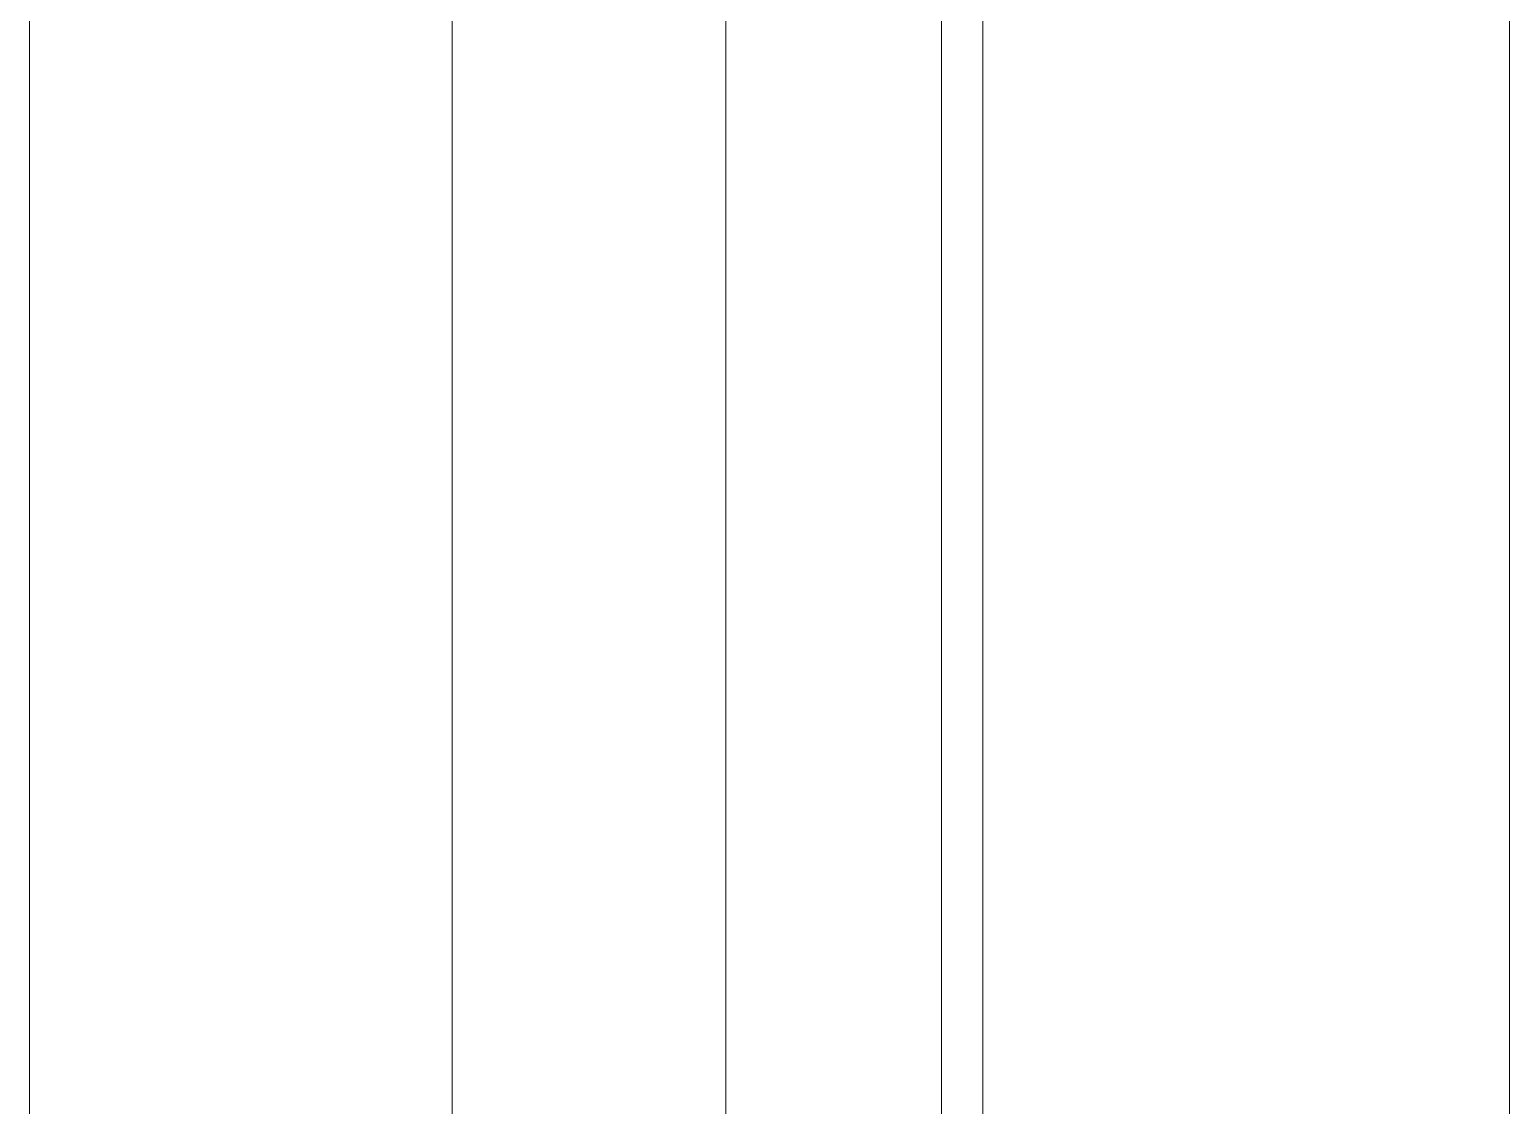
# Model space of a CAD drawing. Header units: metres. Extents: x 294 to 1101, y -498 to -355.
# Drawn here: x 629.963 to 632.048, y -469.879 to -468.364 of the extents above; entities that cross this region are included whole.
import ezdxf

# ---------------------------------------------------------------- set-up
doc = ezdxf.new("R2010")
doc.units = ezdxf.units.M
doc.layers.add('19-JARDINERIA', color=80, linetype='Continuous', lineweight=0)

msp = doc.modelspace()

# ---------------------------------------------------------------- linework, layer by layer
at = {"layer": '19-JARDINERIA', "color": 251}
for p, q in [((629.9633, -470.6849), (629.9633, -467.3449)), ((630.5585, -470.6849), (630.5585, -467.3449)), ((630.944, -470.6849), (630.944, -467.3449)), ((631.2478, -470.6849), (631.2478, -468.2849)), ((631.306, -470.6849), (631.306, -468.2849)), ((632.0478, -470.6849), (632.0478, -468.2849))]:
    msp.add_line(p, q, dxfattribs=at)

doc.saveas('drawing.dxf')
